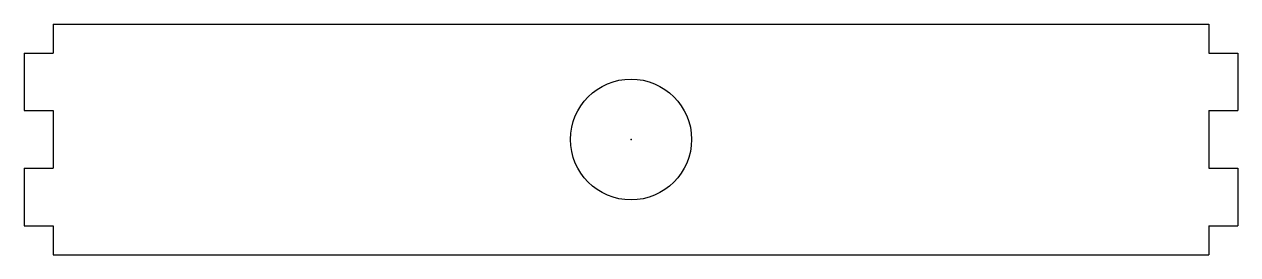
# Model space of a CAD drawing. Header units: millimetres. Extents: x -185 to 25, y -9 to 31.
import ezdxf

# ---------------------------------------------------------------- set-up
doc = ezdxf.new("R2010")
doc.units = ezdxf.units.MM
doc.header["$PDSIZE"] = -1

msp = doc.modelspace()

# ---------------------------------------------------------------- linework, layer by layer
at = {"color": 7, "linetype": 'Continuous'}
for p, q in [((-180.44, 30.78), (19.56, 30.78)), ((-180.44, 30.78), (-180.44, 25.78)), ((19.56, 30.78), (19.56, 25.78)), ((-185.44, 25.78), (-180.44, 25.78)), ((-185.44, 25.78), (-185.44, 15.78)), ((19.56, 25.78), (24.56, 25.78)), ((24.56, 25.78), (24.56, 15.78)), ((-185.44, 15.78), (-180.44, 15.78)), ((-180.44, 15.78), (-180.44, 5.78)), ((19.56, 15.78), (24.56, 15.78)), ((19.56, 15.78), (19.56, 5.78)), ((-185.44, 5.78), (-180.44, 5.78)), ((-185.44, 5.78), (-185.44, -4.22)), ((19.56, 5.78), (24.56, 5.78)), ((24.56, 5.78), (24.56, -4.22)), ((-185.44, -4.22), (-180.44, -4.22)), ((-180.44, -4.22), (-180.44, -9.22)), ((19.56, -4.22), (24.56, -4.22)), ((19.56, -4.22), (19.56, -9.22)), ((-180.44, -9.22), (19.56, -9.22))]:
    msp.add_line(p, q, dxfattribs=at)
msp.add_circle((-80.44, 10.78), 10.48, dxfattribs=at)
msp.add_point((-80.44, 10.78), dxfattribs=at)

doc.saveas('drawing.dxf')
